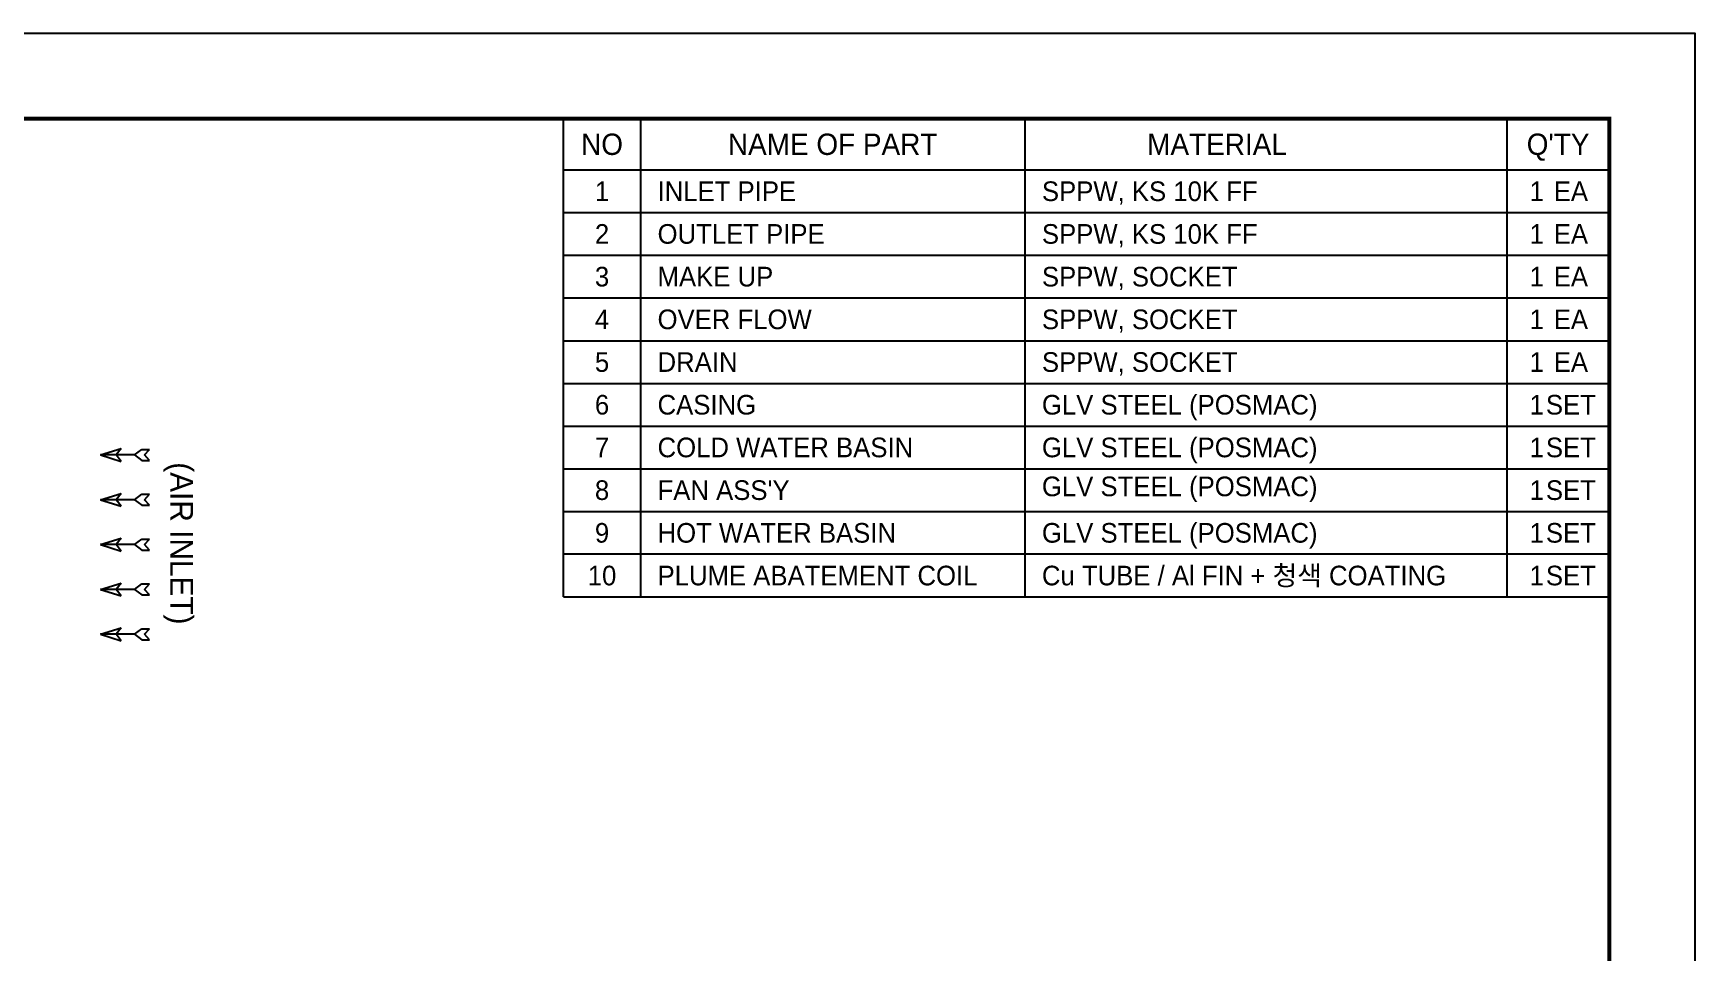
# Model space of a CAD drawing. Header units: millimetres. Extents: x -17070 to 45695, y -291348 to 34705.
# Drawn here: x 32078 to 45695, y 27176 to 34705 of the extents above; entities that cross this region are included whole.
import ezdxf
from ezdxf.enums import TextEntityAlignment as Align

# ---------------------------------------------------------------- set-up
doc = ezdxf.new("R2010")
doc.units = ezdxf.units.MM
for name, color, linetype in [('냉각탑_box', 1, 'Continuous'), ('냉각탑_dim', 1, 'Continuous'), ('냉각탑_form', 1, 'Continuous'), ('냉각탑_text', 3, 'Continuous')]:
    doc.layers.add(name, color=color, linetype=linetype)
doc.styles.add('돋움', font='Dotum.ttf')

# ---------------------------------------------------------------- blocks, each defined once
blk = doc.blocks.new('화살표 IN OUT')
at = {"layer": '냉각탑_dim'}
for p, q in [((-323, 43), (-384, 43)), ((-343, 0), (-384, 43)), ((-384, -43), (-343, 0)), ((-266, 0), (-323, 43)), ((-266, 0), (-323, -43)), ((-266, 0), (0, 0)), ((-163, 50), (-122, 0)), ((0, 0), (-163, 50)), ((-163, -50), (-122, 0)), ((0, 0), (-163, -50)), ((-323, -43), (-384, -43))]:
    blk.add_line(p, q, dxfattribs=at)

msp = doc.modelspace()

# ---------------------------------------------------------------- linework, layer by layer
at = {"layer": 'Defpoints'}
msp.add_lwpolyline([(16288.1, 34704.6), (45695.3, 34704.6), (45695.3, 13909.5), (16288.1, 13909.5)], close=True, dxfattribs=at)
at = {"layer": '냉각탑_box'}
for p, q in [((36425.1, 30084.5), (36425.1, 34004.5)), ((36425.1, 34004.5), (44995.1, 34004.5)), ((37055.1, 34004.5), (37055.1, 30084.5)), ((40205.1, 34004.5), (40205.1, 30084.5)), ((44155.1, 34004.5), (44155.1, 30084.5)), ((44995.1, 34004.5), (44995.1, 30434.5)), ((36425.1, 33584.5), (44995.1, 33584.5)), ((36425.1, 33234.5), (44995.1, 33234.5)), ((36425.1, 32884.5), (44995.1, 32884.5)), ((36425.1, 32534.5), (44995.1, 32534.5)), ((36425.1, 32184.5), (44995.1, 32184.5)), ((36425.1, 31834.5), (44995.1, 31834.5)), ((36425.1, 31484.5), (44995.1, 31484.5)), ((36425.1, 31134.5), (44995.1, 31134.5)), ((36425.1, 30784.5), (44995.1, 30784.5)), ((44995.1, 30434.5), (36425.1, 30434.5)), ((36425.1, 30084.5), (44995.1, 30084.5))]:
    msp.add_line(p, q, dxfattribs=at)
at = {"layer": '냉각탑_form', "const_width": 35}
msp.add_lwpolyline([(16988.3, 34004.5), (16988.3, 14609.7), (44995.1, 14609.7), (44995.1, 34004.5)], close=True, dxfattribs=at)

# ---------------------------------------------------------------- block references
at = {"layer": '냉각탑_dim', "xscale": -1.04999997375291, "yscale": 1.04999997374806, "zscale": 1.04999997375}
for p in [(32629.2, 31248), (32629.2, 30880.5), (32629.2, 30513), (32629.2, 30145.5), (32629.2, 29778)]:
    msp.add_blockref('화살표 IN OUT', p, dxfattribs=at)

# ---------------------------------------------------------------- texts
at = {"layer": '냉각탑_text', "style": '돋움'}
for s, height, p in [('NO', 175, (36740.1, 33794.5)), ('NAME OF PART', 175, (38630.1, 33794.5)), ('MATERIAL', 175, (41780.1, 33794.5)), ("Q'TY", 175, (44575.1, 33794.5)), ('1', 161, (36740.1, 33409.5)), ('1', 161, (44400.1, 33409.5)), ('EA', 161, (44680.1, 33409.5)), ('2', 161, (36740.1, 33059.5)), ('1', 161, (44400.1, 33059.5)), ('EA', 161, (44680.1, 33059.5)), ('3', 161, (36740.1, 32709.5)), ('1', 161, (44400.1, 32709.5)), ('EA', 161, (44680.1, 32709.5)), ('4', 161, (36740.1, 32359.5)), ('1', 161, (44400.1, 32359.5)), ('EA', 161, (44680.1, 32359.5)), ('5', 161, (36740.1, 32009.5)), ('1', 161, (44400.1, 32009.5)), ('EA', 161, (44680.1, 32009.5)), ('6', 161, (36740.1, 31659.5)), ('1', 161, (44400.1, 31659.5)), ('SET', 161, (44680.1, 31659.5)), ('7', 161, (36740.1, 31309.5)), ('1', 161, (44400.1, 31309.5)), ('SET', 161, (44680.1, 31309.5)), ('8', 161, (36740.1, 30959.5)), ('1', 161, (44400.1, 30959.5)), ('SET', 161, (44680.1, 30959.5)), ('9', 161, (36740.1, 30609.5)), ('1', 161, (44400.1, 30609.5)), ('SET', 161, (44680.1, 30609.5)), ('10', 161, (36740.1, 30259.5)), ('1', 161, (44400.1, 30259.5)), ('SET', 161, (44680.1, 30259.5))]:
    msp.add_text(s, height=height, dxfattribs=at).set_placement(p, align=Align.MIDDLE_CENTER)
for s, p in [('INLET PIPE', (37195.1, 33409.5)), ('SPPW, KS 10K FF', (40345.1, 33409.5)), ('OUTLET PIPE', (37195.1, 33059.5)), ('SPPW, KS 10K FF', (40345.1, 33059.5)), ('MAKE UP', (37195.1, 32709.5)), ('SPPW, SOCKET', (40345.1, 32709.5)), ('OVER FLOW', (37195.1, 32359.5)), ('SPPW, SOCKET', (40345.1, 32359.5)), ('DRAIN', (37195.1, 32009.5)), ('SPPW, SOCKET', (40345.1, 32009.5)), ('CASING', (37195.1, 31659.5)), ('GLV STEEL (POSMAC)', (40345.1, 31659.5)), ('COLD WATER BASIN', (37195.1, 31309.5)), ('GLV STEEL (POSMAC)', (40345.1, 31309.5)), ('GLV STEEL (POSMAC)', (40345.1, 30990.2)), ("FAN ASS'Y", (37195.1, 30959.5)), ('HOT WATER BASIN', (37195.1, 30609.5)), ('GLV STEEL (POSMAC)', (40345.1, 30609.5)), ('PLUME ABATEMENT COIL', (37195.1, 30259.5)), ('Cu TUBE / Al FIN + 청색 COATING', (40345.1, 30259.5))]:
    msp.add_text(s, height=161, dxfattribs=at).set_placement(p, align=Align.MIDDLE_LEFT)
msp.add_text('(AIR INLET)', height=186.667, rotation=270, dxfattribs=at).set_placement((33295.1, 30523), align=Align.MIDDLE_CENTER)

doc.saveas('drawing.dxf')
